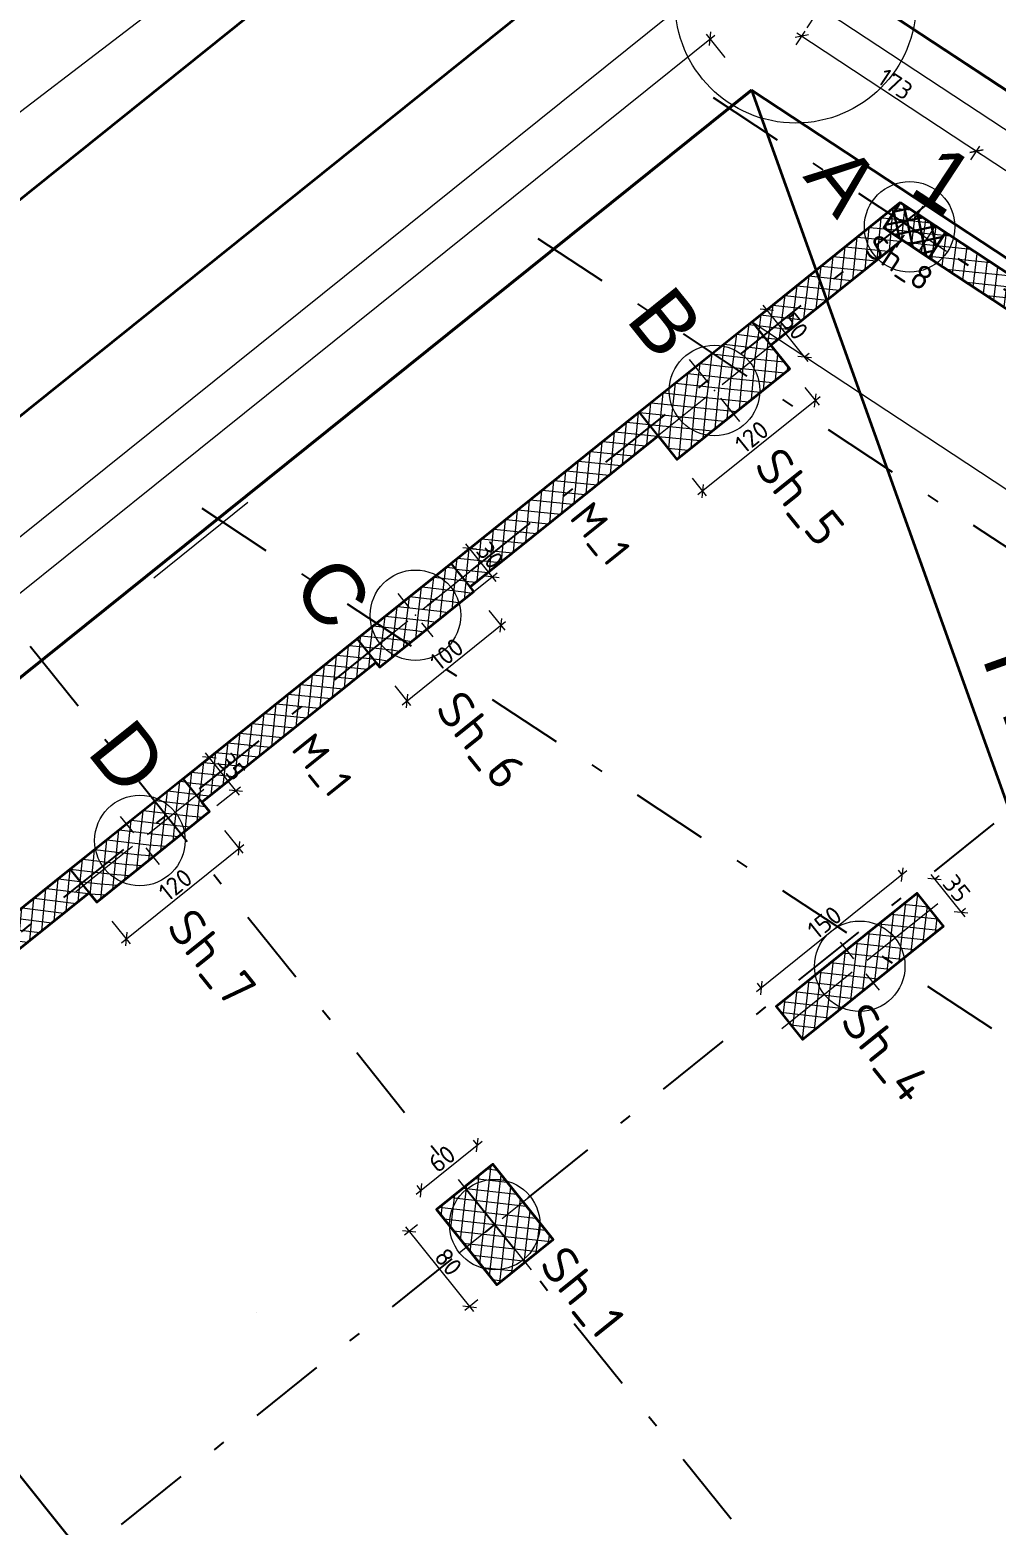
# Model space of a CAD drawing. Header units: metres. Extents: x 7511866 to 7512702, y 4691584 to 4692636.
# Drawn here: x 7511978.05 to 7511986.06, y 4692337.76 to 4692350.16 of the extents above; entities that cross this region are included whole.
import ezdxf

# ---------------------------------------------------------------- set-up
doc = ezdxf.new("R2010")
doc.units = ezdxf.units.M
doc.header["$PDMODE"] = 32
doc.header["$PDSIZE"] = 0.75
doc.linetypes.add('Dot & Dashed', pattern=[134.05555248260504, 63.499999999986, -35.27777777776999, 0, -35.27777470484902])
doc.layers.get('0').update_dxf_attribs({"lineweight": 0})
doc.layers.get('Defpoints').update_dxf_attribs({"lineweight": 0})
for name, color, linetype, lineweight in [('A - Akset_Pen_No__47', 7, 'Continuous', 25), ('A - Fleta_Pen_No__1', 7, 'Continuous', 0), ('A - Muret_Pen_No__101', 252, 'Continuous', 13), ('A - Muret_Pen_No__22', 8, 'Continuous', 35), ('A - Pllaka meskatit_Pen_No__7', 7, 'Continuous', 35), ('A - Pllaka Perdhes kolollt v2', 1, 'Continuous', 0), ('A - Shtyllat_Pen_No__101', 252, 'Continuous', 13), ('A - Shtyllat_Pen_No__20', 1, 'Continuous', 0), ('A - Shtyllat_Pen_No__22', 8, 'Continuous', 35), ('Drawing & Figure_Pen_No__6', 5, 'Continuous', 35), ('lifti project', 4, 'Continuous', 0), ('parcela', 7, 'Continuous', 0), ('Themel pllaka o3 ferizaj', 30, 'Continuous', 0)]:
    doc.layers.add(name, color=color, linetype=linetype, lineweight=lineweight)
doc.layers.add('A - Muret', color=7, linetype='Continuous')
doc.layers.add('A - Shtyllat', color=7, linetype='Continuous')
doc.styles.add('GENERATED_STYLE_2', font='arial.ttf')
doc.styles.add('K.B', font='isocpeur.ttf')
doc.dimstyles.new('FT 1_50', dxfattribs={"dimtxt": 15, "dimasz": 8, "dimexe": 5, "dimexo": 20, "dimgap": 2, "dimtad": 1, "dimdec": 0, "dimtxsty": 'K.B', "dimblk": 'OBLIQUE', "dimcen": 2.5, "dimdle": 5, "dimclrd": 256, "dimclre": 256, "dimclrt": 256, "dimadec": 0, "dimazin": 0, "dimtfac": 1, "dimtdec": 0, "dimtmove": 0, "dimatfit": 3, "dimldrblk": 'ARCHTICK', "dimfxl": 20, "dimfxlon": 1, "dimarcsym": 0})
pattern_1 = [(44.99999999999999, (0, 0), (-64.34671472773822, 64.34671472773826), []), (135.0000000000002, (0, 0), (64.34671472773803, 64.34671472773844), [])]

# ---------------------------------------------------------------- blocks, each defined once
blk = doc.blocks.new('Slab_2', base_point=(230711.063749268, -31544.67652926594))
at = {"layer": 'A - Pllaka meskatit_Pen_No__7', "color": 7, "linetype": 'Continuous', "lineweight": 35, "flags": 128}
blk.add_lwpolyline([(230711.063749268, -31544.67652926594), (230711.063749268, -57316.15496789142), (250511.0637492677, -57316.15496789142), (250511.0637492677, -53786.30152627585, -0.325551855166116), (255155.2266219415, -47409.50501816085), (266240.1735741652, -43835.79124670484), (259305.5587494549, -22325.99998460427)], format="xyb", close=True, dxfattribs=at)
blk = doc.blocks.new('Wall_26', base_point=(232211.0637492681, -31166.15485543149))
at = {"layer": 'A - Muret_Pen_No__101', "linetype": 'Continuous', "lineweight": 13}
h = blk.add_hatch(dxfattribs=at)
h.set_pattern_fill('CONCRETE_BLOCK', color=252, style=0, pattern_type=2)
h.set_pattern_definition(pattern_1)
h.paths.add_polyline_path([(232544.1799850209, -31058.76040535889), (232620.8903357422, -31296.70057375377), (236582.8607287898, -30019.38744490773), (236506.1505083583, -29781.44721136794)])
at = {"layer": 'A - Muret_Pen_No__22', "color": 8, "linetype": 'Continuous', "lineweight": 35, "flags": 128}
for points in [[(236506.1504605773, -29781.44723522083), (232544.1799847982, -31058.76037872866)], [(232620.89032537, -31296.70054694191), (236582.8608011491, -30019.38740343409)]]:
    blk.add_lwpolyline(points, dxfattribs=at)
blk = doc.blocks.new('Wall_31', base_point=(232211.0637492681, -57216.15496789122))
at = {"layer": 'A - Muret_Pen_No__101', "linetype": 'Continuous', "lineweight": 13}
h = blk.add_hatch(dxfattribs=at)
h.set_pattern_fill('CONCRETE_BLOCK', color=252, style=0, pattern_type=2)
h.set_pattern_definition(pattern_1)
h.paths.add_polyline_path([(232211.0637499231, -31166.15485746335), (232211.0637492681, -32742.18136498708), (232461.0637492681, -32742.18136498706), (232461.0637492681, -31348.22758067041), (232287.774090495, -31404.09502567662)])
h = blk.add_hatch(dxfattribs=at)
h.set_pattern_fill('CONCRETE_BLOCK', color=252, style=0, pattern_type=2)
h.set_pattern_definition(pattern_1)
h.paths.add_polyline_path([(232461.0636680476, -33942.18136498707), (232211.063749268, -33942.18136498707), (232211.063749268, -35942.18126579197), (232461.0636680476, -35942.18126579197)])
h = blk.add_hatch(dxfattribs=at)
h.set_pattern_fill('CONCRETE_BLOCK', color=252, style=0, pattern_type=2)
h.set_pattern_definition(pattern_1)
h.paths.add_polyline_path([(232461.0635967465, -36942.18149147832), (232211.063749268, -36942.18149147832), (232211.063749268, -38792.15491149502), (232461.0635967465, -38792.15491149502)])
h = blk.add_hatch(dxfattribs=at)
h.set_pattern_fill('CONCRETE_BLOCK', color=252, style=0, pattern_type=2)
h.set_pattern_definition(pattern_1)
h.paths.add_polyline_path([(232211.063749268, -46066.15494837716), (232461.0635967465, -46066.15494837716), (232461.0635967465, -39992.15494075629), (232211.063749268, -39992.15494075629)])
at = {"layer": 'A - Muret_Pen_No__22', "color": 8, "linetype": 'Continuous', "lineweight": 35, "flags": 128}
for points in [[(232211.0637492681, -31166.1548554315), (232211.0637492681, -32742.18136498708)], [(232461.0637492681, -32742.18136498706), (232461.0637492681, -31348.22758067041)], [(232211.0637492681, -33942.18136498709), (232211.0637492681, -35942.18136498711)], [(232461.0637492681, -35942.18136498709), (232461.0637492681, -33942.18136498707)], [(232211.0637492681, -36942.18136498711), (232211.0637492681, -38792.15496789205)], [(232461.0637492681, -38792.15496789203), (232461.0637492681, -36942.18136498709)], [(232211.0637492681, -39992.15496789206), (232211.0637492681, -46066.15496789162)], [(232461.0637492681, -46066.1549678916), (232461.0637492681, -39992.15496789203)]]:
    blk.add_lwpolyline(points, dxfattribs=at)
blk = doc.blocks.new('Column_58', base_point=(232386.0637492682, -39392.15496789203))
at = {"layer": 'A - Shtyllat_Pen_No__101', "linetype": 'Continuous', "lineweight": 13}
h = blk.add_hatch(dxfattribs=at)
h.set_pattern_fill('CONCRETE_BLOCK', color=252, style=0, pattern_type=2)
h.set_pattern_definition(pattern_1)
h.paths.add_polyline_path([(232461.0637492681, -38792.15496789203), (232211.0637492681, -38792.15496789205), (232211.0637492682, -39992.15496789206), (232461.0637492681, -39992.15496789203)])
h = blk.add_hatch(dxfattribs=at)
h.set_pattern_fill('CONCRETE_BLOCK', color=252, style=0, pattern_type=2)
h.set_pattern_definition(pattern_1)
h.paths.add_polyline_path([(232561.0637492681, -38792.15496789203), (232461.0637492681, -38792.15496789203), (232461.0637492681, -39992.15496789203), (232561.0637492682, -39992.15496789203)])
at = {"layer": 'A - Shtyllat_Pen_No__101', "color": 252, "linetype": 'Continuous', "lineweight": 13}
for p, q in [((232386.0637492682, -39312.15496789203), (232386.0637492681, -38712.15496789203)), ((232306.0637492681, -39392.15496789205), (232131.0637492682, -39392.15496789206)), ((232466.0637492682, -39392.15496789203), (232641.0637492681, -39392.15496789202)), ((232386.0637492682, -39472.15496789203), (232386.0637492682, -40072.15496789203))]:
    blk.add_line(p, q, dxfattribs=at)
blk.add_point((232386.0637492682, -39392.15496789203), dxfattribs=at)
at = {"layer": 'A - Shtyllat_Pen_No__22', "color": 8, "linetype": 'Continuous', "lineweight": 35, "flags": 128}
for points in [[(232211.0637492681, -38792.15496789205), (232211.0637492682, -39992.15496789206)], [(232561.0637492681, -38792.15496789203), (232461.0637492681, -38792.15496789203)], [(232461.0637492681, -39992.15496789203), (232561.0637492682, -39992.15496789203), (232561.0637492681, -38792.15496789203)]]:
    blk.add_lwpolyline(points, dxfattribs=at)
blk = doc.blocks.new('Column_59', base_point=(236711.063749268, -39092.15496789198))
at = {"layer": 'A - Shtyllat_Pen_No__101', "linetype": 'Continuous', "lineweight": 13}
h = blk.add_hatch(dxfattribs=at)
h.set_pattern_fill('CONCRETE_BLOCK', color=252, style=0, pattern_type=2)
h.set_pattern_definition(pattern_1)
h.paths.add_polyline_path([(237111.063749268, -39392.15496789196), (237111.063749268, -38792.15496789196), (236311.063749268, -38792.15496789203), (236311.063749268, -39392.15496789203)])
at = {"layer": 'A - Shtyllat_Pen_No__101', "color": 252, "linetype": 'Continuous', "lineweight": 13}
for p, q in [((236711.063749268, -39012.15496789201), (236711.063749268, -38712.15496789198)), ((236631.063749268, -39092.15496789201), (236231.063749268, -39092.15496789203)), ((236791.063749268, -39092.15496789198), (237191.063749268, -39092.15496789195)), ((236711.063749268, -39172.15496789198), (236711.063749268, -39472.15496789201))]:
    blk.add_line(p, q, dxfattribs=at)
blk.add_point((236711.063749268, -39092.15496789198), dxfattribs=at)
at = {"layer": 'A - Shtyllat_Pen_No__22', "color": 8, "linetype": 'Continuous', "lineweight": 35, "flags": 128}
blk.add_lwpolyline([(237111.063749268, -39392.15496789196), (237111.063749268, -38792.15496789196), (236311.063749268, -38792.15496789203), (236311.063749268, -39392.15496789203)], close=True, dxfattribs=at)
blk = doc.blocks.new('Column_65', base_point=(232461.0637492681, -33342.18136498706))
at = {"layer": 'A - Shtyllat_Pen_No__101', "linetype": 'Continuous', "lineweight": 13}
h = blk.add_hatch(dxfattribs=at)
h.set_pattern_fill('CONCRETE_BLOCK', color=252, style=0, pattern_type=2)
h.set_pattern_definition(pattern_1)
h.paths.add_polyline_path([(232461.0637492681, -32742.18136498706), (232211.0637492681, -32742.18136498708), (232211.0637492682, -33942.18136498709), (232461.0637492681, -33942.18136498707)])
h = blk.add_hatch(dxfattribs=at)
h.set_pattern_fill('CONCRETE_BLOCK', color=252, style=0, pattern_type=2)
h.set_pattern_definition(pattern_1)
h.paths.add_polyline_path([(232711.0637492681, -32742.18136498703), (232461.0637492681, -32742.18136498706), (232461.0637492681, -33942.18136498707), (232711.0637492682, -33942.18136498705)])
at = {"layer": 'A - Shtyllat_Pen_No__101', "color": 252, "linetype": 'Continuous', "lineweight": 13}
for p, q in [((232461.0637492681, -33262.18136498707), (232461.0637492681, -32662.18136498706)), ((232381.0637492681, -33342.18136498707), (232131.0637492681, -33342.18136498709)), ((232541.0637492682, -33342.18136498705), (232791.0637492682, -33342.18136498703)), ((232461.0637492681, -33422.18136498706), (232461.0637492682, -34022.18136498706))]:
    blk.add_line(p, q, dxfattribs=at)
blk.add_point((232461.0637492681, -33342.18136498706), dxfattribs=at)
at = {"layer": 'A - Shtyllat_Pen_No__22', "color": 8, "linetype": 'Continuous', "lineweight": 35, "flags": 128}
for points in [[(232211.0637492681, -32742.18136498708), (232211.0637492682, -33942.18136498709)], [(232711.0637492681, -32742.18136498703), (232461.0637492681, -32742.18136498706)], [(232461.0637492681, -33942.18136498707), (232711.0637492682, -33942.18136498705), (232711.0637492681, -32742.18136498703)]]:
    blk.add_lwpolyline(points, dxfattribs=at)
blk = doc.blocks.new('Column_66', base_point=(236936.0637492679, -35392.18136498709))
at = {"layer": 'A - Shtyllat_Pen_No__101', "linetype": 'Continuous', "lineweight": 13}
h = blk.add_hatch(dxfattribs=at)
h.set_pattern_fill('CONCRETE_BLOCK', color=252, style=0, pattern_type=2)
h.set_pattern_definition(pattern_1)
h.paths.add_polyline_path([(237111.063749268, -34642.18136498709), (236761.0637492679, -34642.18136498709), (236761.0637492679, -36142.18136498709), (237111.063749268, -36142.18136498709)])
at = {"layer": 'A - Shtyllat_Pen_No__101', "color": 252, "linetype": 'Continuous', "lineweight": 13}
for p, q in [((236936.0637492679, -35312.18136498709), (236936.0637492679, -34562.18136498709)), ((236856.0637492679, -35392.18136498709), (236681.0637492679, -35392.18136498709)), ((237016.063749268, -35392.18136498709), (237191.0637492679, -35392.18136498709)), ((236936.0637492679, -35472.18136498709), (236936.0637492679, -36222.18136498709))]:
    blk.add_line(p, q, dxfattribs=at)
blk.add_point((236936.0637492679, -35392.18136498709), dxfattribs=at)
at = {"layer": 'A - Shtyllat_Pen_No__22', "color": 8, "linetype": 'Continuous', "lineweight": 35, "flags": 128}
blk.add_lwpolyline([(237111.063749268, -34642.18136498709), (236761.0637492679, -34642.18136498709), (236761.0637492679, -36142.18136498709), (237111.063749268, -36142.18136498709)], close=True, dxfattribs=at)
blk = doc.blocks.new('Column_68', base_point=(232361.063749268, -36442.1813649871))
at = {"layer": 'A - Shtyllat_Pen_No__101', "linetype": 'Continuous', "lineweight": 13}
h = blk.add_hatch(dxfattribs=at)
h.set_pattern_fill('CONCRETE_BLOCK', color=252, style=0, pattern_type=2)
h.set_pattern_definition(pattern_1)
h.paths.add_polyline_path([(232211.063749268, -35942.18136498711), (232211.0637492681, -36942.18136498711), (232461.0637492681, -36942.18136498709), (232461.0637492681, -35942.18136498709)])
h = blk.add_hatch(dxfattribs=at)
h.set_pattern_fill('CONCRETE_BLOCK', color=252, style=0, pattern_type=2)
h.set_pattern_definition(pattern_1)
h.paths.add_polyline_path([(232511.063749268, -35942.18136498709), (232461.0637492681, -35942.18136498709), (232461.0637492681, -36942.18136498709), (232511.0637492681, -36942.18136498709)])
at = {"layer": 'A - Shtyllat_Pen_No__101', "color": 252, "linetype": 'Continuous', "lineweight": 13}
for p, q in [((232361.063749268, -36362.1813649871), (232361.063749268, -35862.1813649871)), ((232281.063749268, -36442.1813649871), (232131.063749268, -36442.18136498712)), ((232361.063749268, -36522.1813649871), (232361.0637492681, -37022.1813649871)), ((232441.063749268, -36442.18136498709), (232591.063749268, -36442.18136498708))]:
    blk.add_line(p, q, dxfattribs=at)
blk.add_point((232361.063749268, -36442.1813649871), dxfattribs=at)
at = {"layer": 'A - Shtyllat_Pen_No__22', "color": 8, "linetype": 'Continuous', "lineweight": 35, "flags": 128}
for points in [[(232211.063749268, -35942.18136498711), (232211.0637492681, -36942.18136498711)], [(232511.063749268, -35942.18136498709), (232461.0637492681, -35942.18136498709)], [(232461.0637492681, -36942.18136498709), (232511.0637492681, -36942.18136498709), (232511.063749268, -35942.18136498709)]]:
    blk.add_lwpolyline(points, dxfattribs=at)
blk = doc.blocks.new('Column_83', base_point=(232415.9770379583, -31231.4277031697))
at = {"layer": 'A - Shtyllat_Pen_No__101', "linetype": 'Continuous', "lineweight": 13}
h = blk.add_hatch(dxfattribs=at)
h.set_pattern_fill('CONCRETE_BLOCK', color=252, style=0, pattern_type=2)
h.set_pattern_definition(pattern_1)
h.paths.add_polyline_path([(232211.0637492681, -31166.1548554315), (232461.0637492681, -31348.22758067041), (232620.8903259935, -31296.70054887605), (232544.1799854217, -31058.76038066278)])
h = blk.add_hatch(dxfattribs=at)
h.set_pattern_fill('CONCRETE_BLOCK', color=252, style=0, pattern_type=2)
h.set_pattern_definition(pattern_1)
h.paths.add_polyline_path([(232211.0637499231, -31166.15485746335), (232287.774090495, -31404.09502567662), (232461.0637492681, -31348.22758067041)])
at = {"layer": 'A - Shtyllat_Pen_No__101', "color": 252, "linetype": 'Continuous', "lineweight": 13}
for p, q in [((232391.4297289753, -31155.28684934146), (232353.0745586894, -31036.31676523483)), ((232492.1178917866, -31206.88039418672), (232658.6760095358, -31153.18315578643)), ((232339.8361841301, -31255.97501215268), (232173.2780663808, -31309.67225055297)), ((232440.5243469413, -31307.56855699794), (232478.8795172272, -31426.53864110457))]:
    blk.add_line(p, q, dxfattribs=at)
blk.add_point((232415.9770379583, -31231.4277031697), dxfattribs=at)
at = {"layer": 'A - Shtyllat_Pen_No__22', "color": 8, "linetype": 'Continuous', "lineweight": 35, "flags": 128}
for points in [[(232544.1799854217, -31058.76038066278), (232211.0637492681, -31166.1548554315)], [(232461.0637492681, -31348.22758067041), (232620.8903259935, -31296.70054887605)]]:
    blk.add_lwpolyline(points, dxfattribs=at)
blk = doc.blocks.new('_Oblique')
at = {"color": 0, "linetype": 'ByBlock', "lineweight": -2}
blk.add_line((-0.5, -0.5), (0.5, 0.5), dxfattribs=at)
blk = doc.blocks.new('*D178')
at = {"lineweight": -2, "transparency": 16777216}
for p, q in [((1521.319523477025, 3347.650527924098), (1546.319523477025, 3347.650527924098)), ((1541.319523477024, 617.8241321685427), (1541.319523477025, 3352.650527924098)), ((1521.319523477024, 622.8241321685427), (1546.319523477024, 622.8241321685427))]:
    blk.add_line(p, q, dxfattribs=at)
at = {"layer": 'Defpoints', "color": 0, "transparency": 16777216}
for p in [(1390.455953142322, 3347.650527924098), (1541.319523477025, 3347.650527924098), (1390.455953142322, 622.8241321685427)]:
    blk.add_point(p, dxfattribs=at)
at = {"lineweight": -2, "transparency": 16777216, "xscale": 8, "yscale": 8, "zscale": 8}
for p, rotation in [((1541.319523477025, 3347.650527924098), 90), ((1541.319523477024, 622.8241321685427), 270)]:
    blk.add_blockref('_Oblique', p, dxfattribs=dict(at, rotation=rotation))
at = {"transparency": 16777216, "insert": (1531.819523477024, 1985.237330046321), "char_height": 15, "attachment_point": 5, "rotation": 90, "style": 'K.B'}
blk.add_mtext('2725', dxfattribs=at)
blk = doc.blocks.new('_ArchTick')
at = {"color": 0, "linetype": 'ByBlock', "const_width": 0.15}
blk.add_lwpolyline([(-0.5, -0.5), (0.5, 0.5)], dxfattribs=at)
blk = doc.blocks.new('*D180')
at = {"lineweight": -2, "transparency": 16777216}
for p, q in [((1618.96293684708, 3258.957899009669), (1793.480543576511, 3315.221224092926)), ((1791.319125902189, 3305.63044519494), (1787.187533401755, 3318.4458206476)), ((1626.319125902189, 3252.435533731764), (1622.187533401755, 3265.250909184424))]:
    blk.add_line(p, q, dxfattribs=at)
at = {"layer": 'Defpoints', "color": 0, "lineweight": 5, "transparency": 16777216}
for p in [(1788.721740211795, 3313.687017282885), (1797.455953142351, 3286.595231736079), (1632.455953142351, 3233.400320272903)]:
    blk.add_point(p, dxfattribs=at)
at = {"lineweight": -2, "transparency": 16777216, "xscale": 8, "yscale": 8, "zscale": 8}
for p, rotation in [((1788.721740211795, 3313.687017282885), 17.86897900778244), ((1623.721740211795, 3260.492105819709), 197.8689790077824)]:
    blk.add_blockref('_Oblique', p, dxfattribs=dict(at, rotation=rotation))
at = {"transparency": 16777216, "insert": (1703.306747272718, 3296.131287944256), "char_height": 15, "attachment_point": 5, "rotation": 17.86897900778243, "style": 'K.B'}
blk.add_mtext('173', dxfattribs=at)
blk = doc.blocks.new('*D181')
at = {"lineweight": -2, "transparency": 16777216}
for p, q in [((1783.96293684708, 3312.152810472845), (4487.930043595199, 4183.893967095912)), ((4485.768625920877, 4174.303188197925), (4481.637033420443, 4187.118563650584)), ((1791.319125902189, 3305.63044519494), (1787.187533401755, 3318.4458206476))]:
    blk.add_line(p, q, dxfattribs=at)
at = {"layer": 'Defpoints', "color": 0, "lineweight": 5, "transparency": 16777216}
for p in [(4483.171240230484, 4182.35976028587), (4491.905453161039, 4155.267974739064), (1797.455953142351, 3286.595231736078)]:
    blk.add_point(p, dxfattribs=at)
at = {"lineweight": -2, "transparency": 16777216, "xscale": 8, "yscale": 8, "zscale": 8}
for p, rotation in [((4483.171240230484, 4182.35976028587), 17.86897900778238), ((1788.721740211795, 3313.687017282885), 197.8689790077824)]:
    blk.add_blockref('_Oblique', p, dxfattribs=dict(at, rotation=rotation))
at = {"transparency": 16777216, "insert": (3133.031497282062, 3757.065115177336), "char_height": 15, "attachment_point": 5, "rotation": 17.868979007782375, "style": 'K.B'}
blk.add_mtext('2831', dxfattribs=at)
blk = doc.blocks.new('*D182')
at = {"lineweight": -2, "transparency": 16777216}
for p, q in [((1610.263799490423, 3285.940887125777), (4479.230906238543, 4210.876955212019)), ((4480.60893011399, 4190.307534943118), (4472.937896063787, 4214.101551766695)), ((1621.159430095301, 3268.439880476957), (1613.488396045098, 3292.233897300533))]:
    blk.add_line(p, q, dxfattribs=at)
at = {"layer": 'Defpoints', "color": 0, "lineweight": 5, "transparency": 16777216}
for p in [(4474.472102873828, 4209.342748401978), (4491.90545316104, 4155.267974739065), (1632.455953142351, 3233.400320272903)]:
    blk.add_point(p, dxfattribs=at)
at = {"lineweight": -2, "transparency": 16777216, "xscale": 8, "yscale": 8, "zscale": 8}
for p, rotation in [((4474.472102873828, 4209.342748401978), 17.86897900778239), ((1615.022602855138, 3287.475093935818), 197.8689790077824)]:
    blk.add_blockref('_Oblique', p, dxfattribs=dict(at, rotation=rotation))
at = {"transparency": 16777216, "insert": (3041.832359925406, 3757.450647561857), "char_height": 15, "attachment_point": 5, "rotation": 17.86897900778239, "style": 'K.B'}
blk.add_mtext('3004', dxfattribs=at)
blk = doc.blocks.new('*D183')
at = {"lineweight": -2, "transparency": 16777216}
for p, q in [((1597.837733617722, 3199.97197603109), (1572.837733617722, 3199.97197603109)), ((1577.837733617721, 617.8241321685427), (1577.837733617722, 3204.97197603109)), ((1597.837733617721, 622.8241321685427), (1572.837733617721, 622.8241321685427))]:
    blk.add_line(p, q, dxfattribs=at)
at = {"layer": 'Defpoints', "color": 0, "transparency": 16777216}
for p in [(1577.837733617722, 3199.97197603109), (1632.455953142351, 3199.97197603109), (1632.455953142347, 622.8241321685427)]:
    blk.add_point(p, dxfattribs=at)
at = {"lineweight": -2, "transparency": 16777216, "xscale": 8, "yscale": 8, "zscale": 8}
for p, rotation in [((1577.837733617722, 3199.97197603109), 90), ((1577.837733617721, 622.8241321685427), 270)]:
    blk.add_blockref('_Oblique', p, dxfattribs=dict(at, rotation=rotation))
at = {"transparency": 16777216, "insert": (1568.337733617721, 1911.398054099817), "char_height": 15, "attachment_point": 5, "rotation": 90, "style": 'K.B'}
blk.add_mtext('2577', dxfattribs=at)
blk = doc.blocks.new('*D240')
at = {"lineweight": -2, "transparency": 16777216}
for p, q in [((1852.455953142344, 3080.22149245898), (1871.269686406013, 3080.22149245898)), ((1866.269686406013, 3085.22149245898), (1866.269686406013, 2955.22149245898)), ((1852.455953142358, 2960.22149245898), (1871.269686406013, 2960.22149245898))]:
    blk.add_line(p, q, dxfattribs=at)
at = {"layer": 'Defpoints', "color": 0, "lineweight": 5, "transparency": 16777216}
for p in [(1832.455953142344, 3080.22149245898), (1832.455953142358, 2960.22149245898), (1866.269686406013, 2960.22149245898)]:
    blk.add_point(p, dxfattribs=at)
at = {"lineweight": -2, "transparency": 16777216, "xscale": 8, "yscale": 8, "zscale": 8}
for p, rotation in [((1866.269686406013, 3080.22149245898), 90), ((1866.269686406013, 2960.22149245898), 270)]:
    blk.add_blockref('_Oblique', p, dxfattribs=dict(at, rotation=rotation))
at = {"lineweight": 5, "transparency": 16777216, "insert": (1856.769686406012, 3020.22149245898), "char_height": 15, "attachment_point": 5, "rotation": 90, "style": 'K.B'}
blk.add_mtext('120', dxfattribs=at)
blk = doc.blocks.new('*D241')
at = {"lineweight": -2, "transparency": 16777216}
for p, q in [((1782.455953142348, 3095.862159626665), (1782.455953142347, 3100.862159626665)), ((1832.455953142341, 3095.862159626674), (1832.45595314234, 3100.862159626674)), ((1837.455953142341, 3095.862159626675), (1777.455953142348, 3095.862159626664))]:
    blk.add_line(p, q, dxfattribs=at)
at = {"layer": 'Defpoints', "color": 0, "lineweight": 5, "transparency": 16777216}
for p in [(1782.455953142348, 3095.862159626665), (1782.455953142351, 3080.221492458971), (1832.455953142344, 3080.22149245898)]:
    blk.add_point(p, dxfattribs=at)
at = {"lineweight": -2, "transparency": 16777216, "xscale": 8, "yscale": 8, "zscale": 8}
for p, rotation in [((1782.455953142348, 3095.862159626665), 180.0000000000104), ((1832.455953142341, 3095.862159626674), 1.03917e-11)]:
    blk.add_blockref('_Oblique', p, dxfattribs=dict(at, rotation=rotation))
at = {"lineweight": 5, "transparency": 16777216, "insert": (1807.455953142343, 3105.362159626669), "char_height": 15, "attachment_point": 5, "style": 'K.B'}
blk.add_mtext('50', dxfattribs=at)
blk = doc.blocks.new('*D242')
at = {"lineweight": -2, "transparency": 16777216}
for p, q in [((2217.882185042195, 2890.221492458971), (2212.882185042195, 2890.221492458971)), ((2217.882185042195, 2895.221492458971), (2217.882185042195, 2735.221492458971)), ((2217.882185042195, 2740.221492458971), (2212.882185042195, 2740.221492458971))]:
    blk.add_line(p, q, dxfattribs=at)
at = {"layer": 'Defpoints', "color": 0, "lineweight": 5, "transparency": 16777216}
for p in [(2237.455953142322, 2890.221492458971), (2217.882185042195, 2740.221492458971), (2237.455953142322, 2740.221492458971)]:
    blk.add_point(p, dxfattribs=at)
at = {"lineweight": -2, "transparency": 16777216, "xscale": 8, "yscale": 8, "zscale": 8}
for p, rotation in [((2217.882185042195, 2890.221492458971), 90), ((2217.882185042195, 2740.221492458971), 270)]:
    blk.add_blockref('_Oblique', p, dxfattribs=dict(at, rotation=rotation))
at = {"lineweight": 5, "transparency": 16777216, "insert": (2208.382185042195, 2815.221492458971), "char_height": 15, "attachment_point": 5, "rotation": 90, "style": 'K.B'}
blk.add_mtext('150', dxfattribs=at)
blk = doc.blocks.new('*D243')
at = {"lineweight": -2, "transparency": 16777216}
for p, q in [((2237.455953142322, 2908.702538773214), (2237.455953142322, 2913.702538773214)), ((2272.455953142326, 2908.702538773214), (2272.455953142326, 2913.702538773214)), ((2232.455953142322, 2908.702538773214), (2277.455953142326, 2908.702538773214))]:
    blk.add_line(p, q, dxfattribs=at)
at = {"layer": 'Defpoints', "color": 0, "lineweight": 5, "transparency": 16777216}
for p in [(2272.455953142326, 2908.702538773214), (2237.455953142322, 2890.221492458971), (2272.455953142326, 2890.221492458971)]:
    blk.add_point(p, dxfattribs=at)
at = {"lineweight": -2, "transparency": 16777216, "xscale": 8, "yscale": 8, "zscale": 8, "rotation": 180}
blk.add_blockref('_Oblique', (2237.455953142322, 2908.702538773214), dxfattribs=at)
at = {"lineweight": -2, "transparency": 16777216, "xscale": 8, "yscale": 8, "zscale": 8}
blk.add_blockref('_Oblique', (2272.455953142326, 2908.702538773214), dxfattribs=at)
at = {"lineweight": 5, "transparency": 16777216, "insert": (2254.955953142324, 2918.202538773214), "char_height": 15, "attachment_point": 5, "style": 'K.B'}
blk.add_mtext('35', dxfattribs=at)
blk = doc.blocks.new('*D247')
at = {"lineweight": -2, "transparency": 16777216}
for p, q in [((1848.39111539541, 2655.221492458972), (1848.39111539541, 2765.221492458972)), ((1832.455953142344, 2760.221492458972), (1853.39111539541, 2760.221492458972)), ((1832.455953142351, 2660.221492458972), (1853.39111539541, 2660.221492458972))]:
    blk.add_line(p, q, dxfattribs=at)
at = {"layer": 'Defpoints', "color": 0, "lineweight": 5, "transparency": 16777216}
for p in [(1812.455953142344, 2760.221492458972), (1848.39111539541, 2760.221492458972), (1812.455953142351, 2660.221492458972)]:
    blk.add_point(p, dxfattribs=at)
at = {"lineweight": -2, "transparency": 16777216, "xscale": 8, "yscale": 8, "zscale": 8}
for p, rotation in [((1848.39111539541, 2760.221492458972), 90), ((1848.39111539541, 2660.221492458972), 270)]:
    blk.add_blockref('_Oblique', p, dxfattribs=dict(at, rotation=rotation))
at = {"lineweight": 5, "transparency": 16777216, "insert": (1838.89111539541, 2710.221492458972), "char_height": 15, "attachment_point": 5, "rotation": 90, "style": 'K.B'}
blk.add_mtext('100', dxfattribs=at)
blk = doc.blocks.new('*D248')
at = {"lineweight": -2, "transparency": 16777216}
for p, q in [((1817.455953142347, 2779.965228739835), (1777.455953142347, 2779.965228739835)), ((1782.455953142347, 2759.965228739835), (1782.455953142347, 2784.965228739835)), ((1812.455953142347, 2759.965228739835), (1812.455953142347, 2784.965228739835))]:
    blk.add_line(p, q, dxfattribs=at)
at = {"layer": 'Defpoints', "color": 0, "lineweight": 5, "transparency": 16777216}
for p in [(1782.455953142347, 2779.965228739835), (1782.455953142347, 2710.22149245897), (1812.455953142347, 2710.221492458972)]:
    blk.add_point(p, dxfattribs=at)
at = {"lineweight": -2, "transparency": 16777216, "xscale": 8, "yscale": 8, "zscale": 8, "rotation": 180}
blk.add_blockref('_Oblique', (1782.455953142347, 2779.965228739835), dxfattribs=at)
at = {"lineweight": -2, "transparency": 16777216, "xscale": 8, "yscale": 8, "zscale": 8}
blk.add_blockref('_Oblique', (1812.455953142347, 2779.965228739835), dxfattribs=at)
at = {"lineweight": 5, "transparency": 16777216, "insert": (1797.455953142347, 2789.465228739835), "char_height": 15, "attachment_point": 5, "style": 'K.B'}
blk.add_mtext('30', dxfattribs=at)
blk = doc.blocks.new('*D249')
at = {"lineweight": -2, "transparency": 16777216}
for p, q in [((1856.58892248082, 2350.224132168479), (1856.58892248082, 2480.224132168479)), ((1837.455953142355, 2475.224132168479), (1861.58892248082, 2475.224132168479)), ((1837.455953142355, 2355.224132168479), (1861.58892248082, 2355.224132168479))]:
    blk.add_line(p, q, dxfattribs=at)
at = {"layer": 'Defpoints', "color": 0, "lineweight": 5, "transparency": 16777216}
for p in [(1817.455953142355, 2475.224132168479), (1856.58892248082, 2475.224132168479), (1817.455953142355, 2355.224132168479)]:
    blk.add_point(p, dxfattribs=at)
at = {"lineweight": -2, "transparency": 16777216, "xscale": 8, "yscale": 8, "zscale": 8}
for p, rotation in [((1856.58892248082, 2475.224132168479), 90), ((1856.58892248082, 2355.224132168479), 270)]:
    blk.add_blockref('_Oblique', p, dxfattribs=dict(at, rotation=rotation))
at = {"lineweight": 5, "transparency": 16777216, "insert": (1847.08892248082, 2415.224132168479), "char_height": 15, "attachment_point": 5, "rotation": 90, "style": 'K.B'}
blk.add_mtext('120', dxfattribs=at)
blk = doc.blocks.new('*D250')
at = {"lineweight": -2, "transparency": 16777216}
for p, q in [((1782.455953142349, 2483.150573108549), (1782.455953142349, 2508.150573108549)), ((1817.455953142349, 2483.150573108549), (1817.455953142349, 2508.150573108549)), ((1822.455953142349, 2503.150573108549), (1777.455953142349, 2503.150573108549))]:
    blk.add_line(p, q, dxfattribs=at)
at = {"layer": 'Defpoints', "color": 0, "lineweight": 5, "transparency": 16777216}
for p in [(1782.455953142349, 2503.150573108549), (1782.455953142349, 2415.224132168476), (1817.455953142349, 2415.224132168479)]:
    blk.add_point(p, dxfattribs=at)
at = {"lineweight": -2, "transparency": 16777216, "xscale": 8, "yscale": 8, "zscale": 8, "rotation": 180}
blk.add_blockref('_Oblique', (1782.455953142349, 2503.150573108549), dxfattribs=at)
at = {"lineweight": -2, "transparency": 16777216, "xscale": 8, "yscale": 8, "zscale": 8}
blk.add_blockref('_Oblique', (1817.455953142349, 2503.150573108549), dxfattribs=at)
at = {"lineweight": 5, "transparency": 16777216, "insert": (1799.955953142349, 2512.650573108549), "char_height": 15, "attachment_point": 5, "style": 'K.B'}
blk.add_mtext('35', dxfattribs=at)
blk = doc.blocks.new('*D255')
at = {"lineweight": -2, "transparency": 16777216}
for p, q in [((2171.985569428973, 2410.224132168481), (2171.985569428973, 2480.224132168481)), ((2172.455953142347, 2475.224132168481), (2166.985569428973, 2475.224132168481)), ((2172.455953142355, 2415.224132168481), (2166.985569428973, 2415.224132168481))]:
    blk.add_line(p, q, dxfattribs=at)
at = {"layer": 'Defpoints', "color": 0, "lineweight": 5, "transparency": 16777216}
for p in [(2171.985569428973, 2475.224132168481), (2192.455953142347, 2475.224132168481), (2192.455953142355, 2415.224132168481)]:
    blk.add_point(p, dxfattribs=at)
at = {"lineweight": -2, "transparency": 16777216, "xscale": 8, "yscale": 8, "zscale": 8}
for p, rotation in [((2171.985569428973, 2475.224132168481), 90), ((2171.985569428973, 2415.224132168481), 270)]:
    blk.add_blockref('_Oblique', p, dxfattribs=dict(at, rotation=rotation))
at = {"lineweight": 5, "transparency": 16777216, "insert": (2162.485569428972, 2445.224132168481), "char_height": 15, "attachment_point": 5, "rotation": 90, "style": 'K.B'}
blk.add_mtext('60', dxfattribs=at)
blk = doc.blocks.new('*D256')
at = {"lineweight": -2, "transparency": 16777216}
for p, q in [((2192.455953142355, 2395.224132168481), (2192.455953142355, 2381.281045159121)), ((2272.455953142358, 2395.224132168481), (2272.455953142358, 2381.281045159121)), ((2187.455953142355, 2386.281045159121), (2277.455953142358, 2386.281045159121))]:
    blk.add_line(p, q, dxfattribs=at)
at = {"layer": 'Defpoints', "color": 0, "lineweight": 5, "transparency": 16777216}
for p in [(2192.455953142355, 2415.224132168481), (2272.455953142358, 2415.224132168481), (2272.455953142358, 2386.281045159121)]:
    blk.add_point(p, dxfattribs=at)
at = {"lineweight": -2, "transparency": 16777216, "xscale": 8, "yscale": 8, "zscale": 8, "rotation": 180}
blk.add_blockref('_Oblique', (2192.455953142355, 2386.281045159121), dxfattribs=at)
at = {"lineweight": -2, "transparency": 16777216, "xscale": 8, "yscale": 8, "zscale": 8}
blk.add_blockref('_Oblique', (2272.455953142358, 2386.281045159121), dxfattribs=at)
at = {"lineweight": 5, "transparency": 16777216, "insert": (2232.455953142357, 2395.781045159121), "char_height": 15, "attachment_point": 5, "style": 'K.B'}
blk.add_mtext('80', dxfattribs=at)
blk = doc.blocks.new('A$C112c8b24')
at = {"lineweight": 30, "true_color": 0x636466}
h = blk.add_hatch(dxfattribs=at)
h.set_pattern_fill('ANSI37', color=251, scale=3, angle=17.86897938013849)
h.set_pattern_definition([(62.86897938013848, (-5822.117989200121, -2942.53831283925), (-8.47692649949891, 4.343655387124207), []), (152.8689793801385, (-5822.117989200121, -2942.53831283925), (-4.343655387124207, -8.47692649949891), [])])
h.paths.add_polyline_path([(1295.285978634678, 3001.920661448615), (1287.614944429843, 3025.714678222338), (1244.785714237139, 3011.906816653633), (1252.456748441975, 2988.112799879909)])
at = {"lineweight": 40}
blk.add_line((1094.785707357055, 3096.071980431734), (3928.36371963331, 4009.598837928929), dxfattribs=at)
at = {"lineweight": 18}
for p, q in [((1239.305967445358, 2997.006628575042), (1300.16332061548, 3016.626638186003)), ((1252.456748441975, 2988.112799879909), (1248.621231339559, 3000.009808266771))]:
    blk.add_line(p, q, dxfattribs=at)
at = {"color": 5, "lineweight": 35}
blk.add_line((1094.785707357056, 2974.054647052107), (4647.696689846765, 1744.943175308216), dxfattribs=at)
at = {"lineweight": 30}
for p, q in [((1094.785707357054, 1781.906803189494), (1094.785707357056, 2974.054647052107)), ((1294.785707357049, 2854.304163479997), (1244.785707357049, 2854.304163479992)), ((1294.785707357063, 2734.304163479997), (1244.785707357063, 2734.304163479992)), ((1274.785707357049, 2534.304163479988), (1244.785707357049, 2534.304163479986)), ((1274.785707357056, 2434.304163479988), (1244.785707357056, 2434.304163479986)), ((1279.785707357049, 2249.306803189495), (1244.785707357056, 2249.306803189495)), ((1279.785707357059, 2129.306803189495), (1244.785707357067, 2129.306803189495)), ((2204.875707357052, 1781.906803189492), (1094.785707357054, 1781.906803189494))]:
    blk.add_line(p, q, dxfattribs=at)
for p, q in [((1099.785707357055, 2334.771874425562), (1099.785707357055, 2434.771874425562)), ((1628.167121715494, 2019.306803189503), (1628.167121715494, 2019.306803189503))]:
    blk.add_line(p, q)
for points in [[(3885.405928849344, 4142.845332107804), (3928.36371963331, 4009.598837928929), (1094.785707357055, 3096.071980431734), (1094.785707357055, 3243.167782958529), (3885.405928849344, 4142.845332107804)], [(1244.785714237139, 3011.906816653633), (1287.614944429843, 3025.714678222338), (1295.285978634678, 3001.920661448615), (1252.456748441975, 2988.112799879909), (1244.785714237139, 3011.906816653633)], [(1244.785707357056, 2854.304163479987), (1294.785707357049, 2854.304163479992), (1294.785707357063, 2734.304163479997), (1244.785707357056, 2734.304163479987), (1244.785707357056, 2854.304163479987)], [(1699.785707357027, 2664.304163479987), (1734.78570735703, 2664.304163479987), (1734.78570735703, 2514.304163479987), (1699.785707357027, 2514.304163479987), (1699.785707357027, 2664.304163479987)], [(1244.785707357049, 2534.304163479986), (1274.785707357049, 2534.304163479988), (1274.785707357056, 2434.304163479988), (1244.785707357056, 2434.304163479984), (1244.785707357056, 2534.304163479986)], [(1244.785707357056, 2249.30680318949), (1279.785707357049, 2249.306803189495), (1279.785707357059, 2129.306803189495), (1244.785707357067, 2129.306803189495), (1244.785707357049, 2249.30680318949)], [(1654.785707357052, 2249.306803189504), (1734.785707357056, 2249.306803189504), (1734.785707357056, 2189.30680318951), (1654.785707357059, 2189.306803189504), (1654.785707357052, 2249.306803189504)]]:
    blk.add_lwpolyline(points, dxfattribs=at)
at = {"color": 5, "lineweight": 40}
for points in [[(1094.785707357056, 2974.054647052107), (3954.235207375745, 3895.922301518268), (4647.696689846765, 1744.943175308216), (3539.2019946244, 1387.571798162617), (3539.201994624405, 1387.571798162618)], [(3074.785707357024, 749.8921473511156), (3074.785707357027, 396.9068031895595), (1094.785707357052, 396.9068031895595), (1094.785707357056, 2974.054647052107)]]:
    blk.add_lwpolyline(points, dxfattribs=at)
at = {"lineweight": 35}
blk.add_lwpolyline([(925.6195950596741, 396.9068031895595), (925.6195950596741, 3121.733198945115), (785.6195950596739, 3121.733198945115), (785.6195950596739, 396.9068031895595), (925.6195950596741, 396.9068031895595)], dxfattribs=at)
blk.add_lwpolyline([(1244.785714237139, 3011.906816653633), (1287.614944429843, 3025.714678222338), (1295.285978634678, 3001.920661448615), (1252.456748441975, 2988.112799879909), (1244.785714237139, 3011.906816653633)])
at = {"layer": 'A - Akset_Pen_No__47', "color": 3, "linetype": 'Dot & Dashed', "lineweight": 25, "flags": 128}
for points in [[(1079.785707357056, 2945.578348956208), (3975.415548202473, 3879.110306616559)], [(1079.785707357056, 2759.081879866185), (4029.879891654717, 3710.172782543762)], [(1079.785707357056, 2401.849221977805), (4134.205953518111, 3386.574158741)], [(1694.785707357056, 381.9068031895579), (1694.785707357056, 3182.650472694367)], [(1259.785707357056, 381.9068031895579), (1259.785707357056, 3042.293499103732)], [(1079.785707357056, 2219.306803189501), (2697.468283430914, 2219.306803189501)]]:
    blk.add_lwpolyline(points, dxfattribs=at)
at = {"layer": 'A - Muret', "color": 8, "lineweight": 35, "xscale": 0.1, "yscale": 0.1, "zscale": 0.1}
for name, p in [('Wall_26', (1244.785707357056, 3011.906814435547)), ('Wall_31', (1244.785707357056, 406.9068031895724))]:
    blk.add_blockref(name, p, dxfattribs=at)
at = {"layer": 'A - Shtyllat', "color": 8, "lineweight": 35, "xscale": 0.1, "yscale": 0.1, "zscale": 0.1}
for name, p in [('Column_83', (1265.2770362261, 3005.379529661731)), ('Column_65', (1269.785707357056, 2794.304163479995)), ('Column_66', (1717.285707357027, 2589.304163479987)), ('Column_68', (1259.785707357056, 2484.304163479987)), ('Column_58', (1262.285707357056, 2189.306803189494)), ('Column_59', (1694.785707357056, 2219.306803189501))]:
    blk.add_blockref(name, p, dxfattribs=at)
at = {"layer": 'Drawing & Figure_Pen_No__6', "color": 5, "linetype": 'Continuous', "lineweight": 30, "xscale": 0.1, "yscale": 0.1, "zscale": 0.1}
blk.add_blockref('Slab_2', (1094.785707357056, 2974.054647052107), dxfattribs=at)
at = {"insert": (1251.684075653506, 2980.671750943595), "char_height": 20, "width": 1053.289171696408, "attachment_point": 1, "rotation": 17.86897900778595, "style": 'K.B'}
blk.add_mtext('{\\C5;Sh_8}', dxfattribs=at)
at = {"width": 1053.289171696408, "attachment_point": 1, "style": 'K.B'}
for s, insert, char_height in [('{\\C5;Sh_5}', (1338.532212937687, 2809.038299590771), 30), ('{\\C1;M_1}', (1276.219389043807, 2658.714304957481), 25), ('{\\C5;Sh_4}', (1742.164716177474, 2576.449785701931), 30), ('{\\C5;Sh_6}', (1330.211654531333, 2476.81007926556), 30), ('{\\C1;M_1}', (1281.2193890438, 2358.714304957475), 25), ('{\\C5;Sh_1}', (1743.243517605675, 2255.884105282312), 30), ('{\\C5;Sh_7}', (1331.498027872847, 2189.992235413709), 30)]:
    blk.add_mtext(s, dxfattribs=dict(at, insert=insert, char_height=char_height))
at = {"layer": 'A - Fleta_Pen_No__1', "color": 7, "linetype": 'Continuous', "lineweight": 13, "insert": (1241.561145344116, 3022.285322927172), "char_height": 49.99999999999999, "attachment_point": 7, "rotation": 17.868979007782432, "style": 'GENERATED_STYLE_2'}
blk.add_mtext('\\A1;{\\C146;\\c9000464;1}', dxfattribs=at)
at = {"layer": 'A - Fleta_Pen_No__1', "color": 7, "linetype": 'Continuous', "lineweight": 13, "char_height": 50, "attachment_point": 7, "style": 'GENERATED_STYLE_2'}
for s, insert in [('\\A1;{\\C152;\\c12285479;A}', (1177.164394889587, 2961.840713099446)), ('\\A1;{\\C152;\\c12285479;B}', (1177.164394889587, 2773.096463991494)), ('\\A1;{\\C152;\\c12285479;C}', (1177.164394889587, 2416.774258429211)), ('\\A1;{\\C152;\\c12285479;D}', (1177.164394889587, 2200.086233376886))]:
    blk.add_mtext(s, dxfattribs=dict(at, insert=insert))
at = {"layer": 'A - Fleta_Pen_No__1', "color": 7, "linetype": 'Continuous', "lineweight": 13, "insert": (2347.954208533875, 2553.205398927729), "char_height": 50, "width": 1922.1518531548, "attachment_point": 8, "rotation": 340.917198895726, "line_spacing_factor": 1.057895285049649, "style": 'GENERATED_STYLE_2'}
blk.add_mtext('\\A1;{\\C5;PLLAKA  POS  - 300  ,h\\H0.5x;pllakes\\H2x; = 140 cm ,kuota -8.45 m\\C6; }', dxfattribs=at)
for p1, p2, distance, picture, middle in [((1094.785707357056, 3007.482991293919), (3954.235207375745, 3929.350645760081), 56.815515917152155, '*D182', (2504.162114140111, 3531.533318582874)), ((1259.785707357056, 3060.677902757096), (3954.235207375745, 3929.350645760081), 28.46491383493772, '*D181', (2595.361251496767, 3531.147786198353)), ((1094.785707357056, 3007.482991293919), (1259.785707357056, 3060.677902757096), 28.464913834937526, '*D180', (1165.636501487423, 3070.213958965273)), ((1094.785707357052, 396.9068031895595), (1094.785707357056, 2974.054647052107), 54.61821952462901, '*D183', (1030.667487832426, 1685.480725120834))]:
    dim = blk.add_aligned_dim(p1=p1, p2=p2, distance=distance, dimstyle='FT 1_50')
    dim.commit()
    dim.dimension.update_dxf_attribs({"geometry": picture, "text_midpoint": middle, "insert": (-537.6702457852954, -225.9173289789833)})
dim = blk.add_linear_dim(base=(1003.64927769173, 3121.733198945115), p1=(852.7857073570268, 396.9068031895595), p2=(852.7857073570268, 3121.733198945115), angle=90, dimstyle='FT 1_50')
dim.commit()
dim.dimension.update_dxf_attribs({"geometry": '*D178', "text_midpoint": (994.1492776917293, 1759.320001067338), "insert": (-537.6702457852954, -225.9173289789833)})
at = {"lineweight": 5}
for p1, p2, distance, picture, middle in [((1294.785707357049, 2854.304163479997), (1244.785707357056, 2854.304163479987), -15.640667167695028, '*D241', (1269.785707357048, 2879.444830647686)), ((1294.785707357049, 2854.304163479997), (1294.785707357063, 2734.304163479997), 33.81373326365383, '*D240', (1319.099440620717, 2794.304163479997)), ((1699.785707357027, 2664.304163479987), (1734.78570735703, 2664.304163479987), 18.48104631424303, '*D243', (1717.285707357029, 2692.28520979423)), ((1699.785707357027, 2664.304163479987), (1699.785707357027, 2514.304163479987), -19.573768100126927, '*D242', (1670.7119392569, 2589.304163479988))]:
    dim = blk.add_aligned_dim(p1=p1, p2=p2, distance=distance, dimstyle='FT 1_50', dxfattribs=at)
    dim.commit()
    dim.dimension.update_dxf_attribs({"geometry": picture, "text_midpoint": middle, "insert": (-537.6702457852954, -225.9173289789833)})
for base, p1, p2, picture, middle in [((1244.785707357052, 2554.047899760852), (1274.785707357052, 2484.304163479989), (1244.785707357052, 2484.304163479987), '*D248', (1259.785707357052, 2563.547899760852)), ((1244.785707357054, 2277.233244129566), (1279.785707357054, 2189.306803189495), (1244.785707357054, 2189.306803189492), '*D250', (1262.285707357054, 2286.733244129566)), ((1734.785707357063, 2160.363716180138), (1654.785707357059, 2189.306803189497), (1734.785707357063, 2189.306803189497), '*D256', (1694.785707357061, 2169.863716180138))]:
    dim = blk.add_linear_dim(base=base, p1=p1, p2=p2, dimstyle='FT 1_50', dxfattribs=at)
    dim.commit()
    dim.dimension.update_dxf_attribs({"geometry": picture, "text_midpoint": middle, "insert": (-537.6702457852954, -225.9173289789833)})
for base, p1, p2, picture, middle in [((1310.720869610115, 2534.304163479988), (1274.785707357056, 2434.304163479988), (1274.785707357049, 2534.304163479988), '*D247', (1301.220869610115, 2484.304163479989)), ((1318.918676695524, 2249.306803189495), (1279.785707357059, 2129.306803189495), (1279.785707357059, 2249.306803189495), '*D249', (1309.418676695524, 2189.306803189496)), ((1634.315323643677, 2249.306803189497), (1654.785707357059, 2189.306803189497), (1654.785707357052, 2249.306803189497), '*D255', (1624.815323643677, 2219.306803189498))]:
    dim = blk.add_linear_dim(base=base, p1=p1, p2=p2, angle=90, dimstyle='FT 1_50', dxfattribs=at)
    dim.commit()
    dim.dimension.update_dxf_attribs({"geometry": picture, "text_midpoint": middle, "insert": (-537.6702457852954, -225.9173289789833)})

msp = doc.modelspace()

# ---------------------------------------------------------------- linework, layer by layer
at = {"color": 4}
msp.add_circle((7511984.401684143, 4692350.384327933), 1, dxfattribs=at)
at = {"layer": 'A - Pllaka Perdhes kolollt v2', "linetype": 'Continuous', "flags": 128}
msp.add_lwpolyline([(7511964.959329545, 4692332.412591453), (7511984.040827252, 4692347.738120127), (7512008.081546759, 4692331.909700602), (7511996.588401974, 4692314.453537687), (7511987.027787026, 4692320.748250465, 0.325551855165803), (7511979.030251089, 4692320.370454537), (7511976.356114816, 4692318.222690625)], format="xyb", close=True, dxfattribs=at)
at = {"layer": 'A - Shtyllat_Pen_No__20', "color": 1, "linetype": 'Continuous', "lineweight": 0, "flags": 128}
for points in [[(7511985.561543248, 4692348.532249059), (7511985.269215162, 4692348.724717991), (7511985.131737351, 4692348.515912214), (7511985.424065437, 4692348.323443281)], [(7511983.417943281, 4692346.596546099), (7511983.104844785, 4692346.986378539), (7511984.040442642, 4692347.73781493), (7511984.353541139, 4692347.34798249)], [(7511980.953709241, 4692344.873888096), (7511980.765850144, 4692345.107787561), (7511981.545515024, 4692345.733984553), (7511981.733374122, 4692345.500085089)], [(7511978.607061786, 4692342.925020553), (7511978.387892839, 4692343.197903262), (7511979.323490695, 4692343.949339653), (7511979.542659642, 4692343.676456945)], [(7511984.457947313, 4692341.78838724), (7511984.238778366, 4692342.061269948), (7511985.408275686, 4692343.000565438), (7511985.627444634, 4692342.727682729)], [(7511981.924057032, 4692339.753263542), (7511981.423099438, 4692340.376995447), (7511981.890898366, 4692340.752713643), (7511982.391855961, 4692340.128981738)]]:
    msp.add_lwpolyline(points, close=True, dxfattribs=at)
at = {"layer": 'parcela'}
msp.add_lwpolyline([(7512014.001, 4692331.061000001), (7512007.601, 4692322.736), (7511996.727999999, 4692308.593), (7511996.477999999, 4692308.808), (7511984.225, 4692318.67), (7511979.511, 4692314.209), (7511960.838, 4692336.459), (7511966.627, 4692340.808), (7511982.768999999, 4692353.148), (7511985.852999999, 4692355.253), (7512004.361, 4692337.945), (7512007.31, 4692335.187), (7512013.22, 4692331.467), (7512014.001, 4692331.061000001)], dxfattribs=at)
at = {"layer": 'Themel pllaka o3 ferizaj', "flags": 128}
msp.add_lwpolyline([(7512009.128, 4692333.136), (7511999.066503164, 4692317.853206729), (7511996.7, 4692314.26), (7511986.973, 4692320.665, 0.1587437061329291), (7511982.972241618, 4692321.761270221, 0.1586342212972889), (7511979.093, 4692320.292), (7511976.341, 4692318.082), (7511974.775507532, 4692320.031162184), (7511963.942, 4692333.519), (7511984.035, 4692349.657)], format="xyb", close=True, dxfattribs=at)

# ---------------------------------------------------------------- block references
at = {"layer": 'lifti project', "xscale": 0.01, "yscale": 0.01, "zscale": 0.01, "rotation": 308.7703677864264}
msp.add_blockref('A$C112c8b24', (7511953.991434605, 4692339.569475741), dxfattribs=at)

doc.saveas('drawing.dxf')
